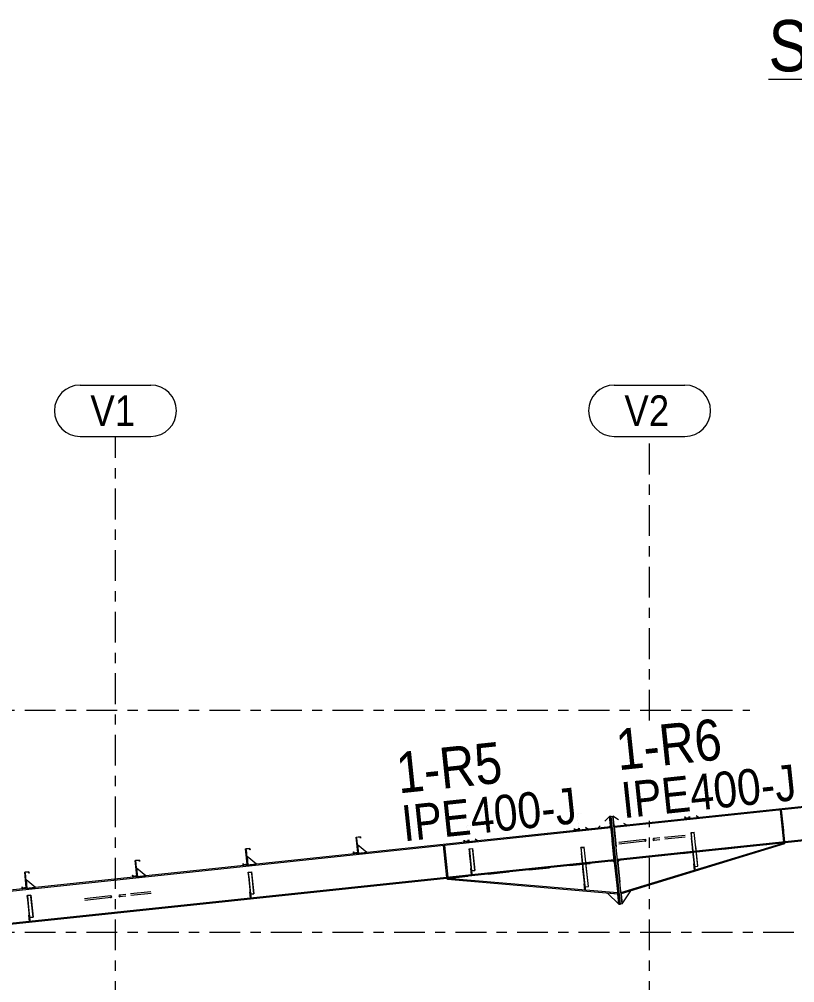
# Model space of a CAD drawing. Header units: millimetres. Extents: x -79 to 743, y -408 to 166.
# Drawn here: x 169.2 to 244.8, y -106.8 to -12.9 of the extents above; entities that cross this region are included whole.
import ezdxf

# ---------------------------------------------------------------- set-up
doc = ezdxf.new("R2010")
doc.units = ezdxf.units.MM
for name, pattern in [('XKITLINE00', [0]), ('XKITLINE02', [4, 2, -2]), ('XKITLINE03', [6, 3, -1, 1, -1])]:
    doc.linetypes.add(name, pattern=pattern)
for name, color, linetype, lineweight in [('OtherObjectType', 7, 'Continuous', 0), ('Part', 2, 'Continuous', 0), ('PartMark', 7, 'Continuous', 0), ('S-grid', 1, 'Continuous', 0)]:
    doc.layers.add(name, color=color, linetype=linetype, lineweight=lineweight)
doc.styles.add('ARIAL', font='ARIAL.TTF')

# ---------------------------------------------------------------- blocks, each defined once
blk = doc.blocks.new('*A353')
at = {"layer": 'Part'}
blk.add_hatch(color=3, dxfattribs=at).paths.add_polyline_path([(169.743, -96.05), (170.157, -96.007), (170.17, -96.131), (170.155, -96.133), (170.144, -96.023), (169.759, -96.064), (169.917, -97.557), (169.502, -97.601), (169.489, -97.477), (169.504, -97.475), (169.516, -97.584), (169.9, -97.544)], flags=17)
blk = doc.blocks.new('*A355')
at = {"layer": 'Part'}
blk.add_hatch(color=3, dxfattribs=at).paths.add_polyline_path([(180.516, -94.914), (180.931, -94.87), (180.944, -94.995), (180.929, -94.996), (180.917, -94.887), (180.533, -94.927), (180.69, -96.421), (180.276, -96.465), (180.263, -96.34), (180.278, -96.339), (180.289, -96.448), (180.674, -96.407)], flags=17)
blk = doc.blocks.new('*A356')
at = {"layer": 'Part'}
blk.add_hatch(color=3, dxfattribs=at).paths.add_polyline_path([(191.29, -93.778), (191.704, -93.734), (191.717, -93.858), (191.702, -93.86), (191.691, -93.751), (191.306, -93.791), (191.464, -95.284), (191.049, -95.328), (191.036, -95.204), (191.051, -95.202), (191.063, -95.312), (191.447, -95.271)], flags=17)
blk = doc.blocks.new('*A357')
at = {"layer": 'Part'}
blk.add_hatch(color=3, dxfattribs=at).paths.add_polyline_path([(202.063, -92.641), (202.478, -92.598), (202.491, -92.722), (202.476, -92.724), (202.464, -92.614), (202.08, -92.655), (202.237, -94.148), (201.823, -94.192), (201.81, -94.068), (201.825, -94.066), (201.836, -94.175), (202.221, -94.135)], flags=17)
blk = doc.blocks.new('*A358')
at = {"layer": 'Part'}
blk.add_hatch(color=3, dxfattribs=at).paths.add_polyline_path([(212.837, -91.505), (213.251, -91.461), (213.264, -91.586), (213.25, -91.587), (213.238, -91.478), (212.853, -91.518), (213.011, -93.012), (212.597, -93.055), (212.584, -92.931), (212.598, -92.93), (212.61, -93.039), (212.995, -92.998)], flags=17)
blk = doc.blocks.new('*A359')
at = {"layer": 'Part'}
blk.add_hatch(color=3, dxfattribs=at).paths.add_polyline_path([(223.611, -90.369), (224.025, -90.325), (224.038, -90.449), (224.023, -90.451), (224.012, -90.341), (223.627, -90.382), (223.785, -91.875), (223.37, -91.919), (223.357, -91.795), (223.372, -91.793), (223.384, -91.903), (223.768, -91.862)], flags=17)
blk = doc.blocks.new('*A360')
at = {"layer": 'Part'}
blk.add_hatch(color=3, dxfattribs=at).paths.add_polyline_path([(234.384, -89.232), (234.798, -89.189), (234.812, -89.313), (234.797, -89.314), (234.785, -89.205), (234.401, -89.246), (234.558, -90.739), (234.144, -90.783), (234.131, -90.658), (234.146, -90.657), (234.157, -90.766), (234.542, -90.726)], flags=17)
blk = doc.blocks.new('*A387')
at = {"layer": 'Part'}
blk.add_hatch(color=3, dxfattribs=at).paths.add_polyline_path([(223.972, -93.652), (224.303, -93.617), (224.306, -93.646), (223.992, -93.679), (224.049, -94.222), (224.032, -94.223)], flags=17)
blk = doc.blocks.new('*A388')
at = {"layer": 'Part'}
blk.add_hatch(color=3, dxfattribs=at).paths.add_polyline_path([(213.091, -93.774), (213.423, -93.739), (213.425, -93.76), (213.11, -93.793), (213.152, -94.192), (213.136, -94.194)], flags=17)
blk = doc.blocks.new('*A389')
at = {"layer": 'Part'}
blk.add_hatch(color=3, dxfattribs=at).paths.add_polyline_path([(234.712, -92.202), (235.044, -92.167), (235.047, -92.193), (234.732, -92.226), (234.784, -92.721), (234.767, -92.722)], flags=17)
blk = doc.blocks.new('*A401')
at = {"layer": 'Part'}
blk.add_hatch(color=3, dxfattribs=at).paths.add_polyline_path([(169.997, -98.319), (170.329, -98.284), (170.331, -98.305), (170.016, -98.338), (170.058, -98.737), (170.041, -98.739)], flags=17)
blk = doc.blocks.new('*A406')
at = {"layer": 'Part'}
blk.add_hatch(color=3, dxfattribs=at).paths.add_polyline_path([(169.743, -96.05), (170.157, -96.007), (170.17, -96.131), (170.155, -96.133), (170.144, -96.023), (169.759, -96.064), (169.917, -97.557), (169.502, -97.601), (169.489, -97.477), (169.504, -97.475), (169.516, -97.584), (169.9, -97.544)], flags=17)
blk = doc.blocks.new('*A407')
at = {"layer": 'Part'}
blk.add_hatch(color=3, dxfattribs=at).paths.add_polyline_path([(180.516, -94.914), (180.931, -94.87), (180.944, -94.995), (180.929, -94.996), (180.917, -94.887), (180.533, -94.927), (180.69, -96.421), (180.276, -96.465), (180.263, -96.34), (180.278, -96.339), (180.289, -96.448), (180.674, -96.407)], flags=17)
blk = doc.blocks.new('*A408')
at = {"layer": 'Part'}
blk.add_hatch(color=3, dxfattribs=at).paths.add_polyline_path([(191.29, -93.778), (191.704, -93.734), (191.717, -93.858), (191.702, -93.86), (191.691, -93.751), (191.306, -93.791), (191.464, -95.284), (191.049, -95.328), (191.036, -95.204), (191.051, -95.202), (191.063, -95.312), (191.447, -95.271)], flags=17)
blk = doc.blocks.new('*A409')
at = {"layer": 'Part'}
blk.add_hatch(color=3, dxfattribs=at).paths.add_polyline_path([(202.063, -92.641), (202.478, -92.598), (202.491, -92.722), (202.476, -92.724), (202.464, -92.614), (202.08, -92.655), (202.237, -94.148), (201.823, -94.192), (201.81, -94.068), (201.825, -94.066), (201.836, -94.175), (202.221, -94.135)], flags=17)
blk = doc.blocks.new('*A410')
at = {"layer": 'Part'}
blk.add_hatch(color=3, dxfattribs=at).paths.add_polyline_path([(212.837, -91.505), (213.251, -91.461), (213.264, -91.586), (213.25, -91.587), (213.238, -91.478), (212.853, -91.518), (213.011, -93.012), (212.597, -93.055), (212.584, -92.931), (212.598, -92.93), (212.61, -93.039), (212.995, -92.998)], flags=17)
blk = doc.blocks.new('*A411')
at = {"layer": 'Part'}
blk.add_hatch(color=3, dxfattribs=at).paths.add_polyline_path([(223.611, -90.369), (224.025, -90.325), (224.038, -90.449), (224.023, -90.451), (224.012, -90.341), (223.627, -90.382), (223.785, -91.875), (223.37, -91.919), (223.357, -91.795), (223.372, -91.793), (223.384, -91.903), (223.768, -91.862)], flags=17)
blk = doc.blocks.new('*A412')
at = {"layer": 'Part'}
blk.add_hatch(color=3, dxfattribs=at).paths.add_polyline_path([(234.384, -89.232), (234.798, -89.189), (234.812, -89.313), (234.797, -89.314), (234.785, -89.205), (234.401, -89.246), (234.558, -90.739), (234.144, -90.783), (234.131, -90.658), (234.146, -90.657), (234.157, -90.766), (234.542, -90.726)], flags=17)
blk = doc.blocks.new('*A414')
at = {"layer": 'Part'}
blk.add_hatch(color=3, dxfattribs=at).paths.add_polyline_path([(191.544, -96.047), (191.876, -96.012), (191.878, -96.033), (191.563, -96.066), (191.605, -96.465), (191.589, -96.466)], flags=17)
blk = doc.blocks.new('*A522')
at = {"layer": 'OtherObjectType', "color": 5, "linetype": 'XKITLINE00', "lineweight": 0}
blk.add_line((242.269, -18.75), (295.987, -18.75), dxfattribs=at)
at = {"layer": 'OtherObjectType', "color": 7, "style": 'ARIAL', "width": 0.85}
blk.add_text('SECTION GRID 5', height=5, dxfattribs=at).set_placement((242.269, -18))
blk = doc.blocks.new('*A1521')
at = {"layer": 'S-grid', "color": 1, "linetype": 'XKITLINE03', "lineweight": 0}
blk.add_line((-22.239, -80.245), (240.464, -80.245), dxfattribs=at)
blk = doc.blocks.new('*A1522')
at = {"layer": 'S-grid', "color": 1, "linetype": 'XKITLINE03', "lineweight": 0}
blk.add_line((-22.239, -101.912), (557.525, -101.912), dxfattribs=at)
blk = doc.blocks.new('*A1523')
at = {"layer": 'Part', "color": 2, "linetype": 'XKITLINE00', "lineweight": 0}
for p, q in [((299.844, -83.937), (227.211, -91.598)), ((299.856, -84.044), (227.222, -91.706)), ((299.853, -84.02), (299.856, -84.044)), ((300.183, -87.144), (235.237, -93.994)), ((300.194, -87.252), (235.248, -94.102)), ((300.183, -87.144), (300.194, -87.252)), ((234.905, -94.029), (227.549, -94.805)), ((234.917, -94.137), (227.56, -94.913))]:
    blk.add_line(p, q, dxfattribs=at)
at = {"layer": 'Part', "color": 7, "linetype": 'XKITLINE02', "lineweight": 0}
for p, q in [((299.844, -83.937), (299.853, -84.02)), ((299.856, -84.044), (300.183, -87.144)), ((227.211, -91.598), (227.56, -94.913)), ((235.237, -93.994), (234.905, -94.029)), ((235.248, -94.102), (234.917, -94.137))]:
    blk.add_line(p, q, dxfattribs=at)
blk = doc.blocks.new('*A1557')
at = {"layer": 'S-grid', "color": 1, "linetype": 'XKITLINE03', "lineweight": 0}
for p, q in [((230.677, -81.277), (230.677, -53.578)), ((230.677, -193.667), (230.677, -91.031))]:
    blk.add_line(p, q, dxfattribs=at)
at = {"layer": 'S-grid', "color": 3, "style": 'ARIAL', "width": 0.85}
blk.add_text('V2', height=3, dxfattribs=at).set_placement((228.23, -52.578))
blk = doc.blocks.new('*A1558')
at = {"layer": 'S-grid', "color": 1, "linetype": 'XKITLINE03', "lineweight": 0}
blk.add_line((178.594, -193.667), (178.594, -53.578), dxfattribs=at)
at = {"layer": 'S-grid', "color": 3, "style": 'ARIAL', "width": 0.85}
blk.add_text('V1', height=3, dxfattribs=at).set_placement((176.147, -52.578))
blk = doc.blocks.new('*A1576')
at = {"layer": 'Part', "color": 2, "linetype": 'XKITLINE00', "lineweight": 0}
for p, q in [((169.743, -96.05), (170.157, -96.007)), ((169.9, -97.544), (169.743, -96.05)), ((170.144, -96.023), (169.759, -96.064)), ((169.759, -96.064), (169.917, -97.557)), ((170.155, -96.133), (170.144, -96.023)), ((170.17, -96.131), (170.155, -96.133)), ((170.157, -96.007), (170.17, -96.131)), ((169.489, -97.477), (169.504, -97.475)), ((169.502, -97.601), (169.489, -97.477)), ((169.917, -97.557), (169.502, -97.601)), ((169.504, -97.475), (169.516, -97.584)), ((169.516, -97.584), (169.9, -97.544))]:
    blk.add_line(p, q, dxfattribs=at)
blk = doc.blocks.new('*A1581')
at = {"layer": 'Part', "color": 7, "linetype": 'XKITLINE02', "lineweight": 0}
for p, q in [((229.66, -92.932), (227.201, -93.191)), ((229.678, -93.097), (227.219, -93.357))]:
    blk.add_line(p, q, dxfattribs=at)
at = {"layer": 'Part', "color": 2, "linetype": 'XKITLINE00', "lineweight": 0}
for p, q in [((230.271, -92.867), (229.66, -92.932)), ((230.229, -92.896), (230.217, -92.957)), ((230.217, -92.957), (230.241, -93.013)), ((230.271, -92.867), (230.229, -92.896)), ((230.319, -92.887), (230.271, -92.867)), ((230.344, -92.943), (230.319, -92.887)), ((230.331, -93.004), (230.344, -92.943)), ((230.289, -93.033), (229.678, -93.097)), ((230.241, -93.013), (230.289, -93.033)), ((230.289, -93.033), (230.331, -93.004))]:
    blk.add_line(p, q, dxfattribs=at)
blk = doc.blocks.new('*A1582')
at = {"layer": 'Part', "color": 2, "linetype": 'XKITLINE00', "lineweight": 0}
for p, q in [((231.023, -92.812), (231.011, -92.873)), ((231.011, -92.873), (231.036, -92.93)), ((231.066, -92.783), (231.023, -92.812)), ((231.036, -92.93), (231.083, -92.949)), ((231.677, -92.719), (231.066, -92.783)), ((231.113, -92.803), (231.066, -92.783)), ((231.694, -92.885), (231.083, -92.949)), ((231.083, -92.949), (231.125, -92.92)), ((231.138, -92.859), (231.113, -92.803)), ((231.125, -92.92), (231.138, -92.859))]:
    blk.add_line(p, q, dxfattribs=at)
at = {"layer": 'Part', "color": 7, "linetype": 'XKITLINE02', "lineweight": 0}
for p, q in [((234.136, -92.46), (231.677, -92.719)), ((234.153, -92.625), (231.694, -92.885))]:
    blk.add_line(p, q, dxfattribs=at)
blk = doc.blocks.new('*A1583')
at = {"layer": 'Part', "color": 2, "linetype": 'XKITLINE00', "lineweight": 0}
for p, q in [((178.94, -98.306), (178.928, -98.366)), ((178.928, -98.366), (178.952, -98.423)), ((178.982, -98.277), (178.94, -98.306)), ((178.952, -98.423), (179, -98.443)), ((179.593, -98.212), (178.982, -98.277)), ((179.03, -98.296), (178.982, -98.277)), ((179.611, -98.378), (179, -98.443)), ((179, -98.443), (179.042, -98.414)), ((179.055, -98.353), (179.03, -98.296)), ((179.042, -98.414), (179.055, -98.353))]:
    blk.add_line(p, q, dxfattribs=at)
at = {"layer": 'Part', "color": 7, "linetype": 'XKITLINE02', "lineweight": 0}
for p, q in [((182.052, -97.953), (179.593, -98.212)), ((182.07, -98.119), (179.611, -98.378))]:
    blk.add_line(p, q, dxfattribs=at)
blk = doc.blocks.new('*A1584')
at = {"layer": 'Part', "color": 2, "linetype": 'XKITLINE00', "lineweight": 0}
for p, q in [((180.516, -94.914), (180.931, -94.87)), ((180.674, -96.407), (180.516, -94.914)), ((180.917, -94.887), (180.533, -94.927)), ((180.533, -94.927), (180.69, -96.421)), ((180.929, -94.996), (180.917, -94.887)), ((180.944, -94.995), (180.929, -94.996)), ((180.931, -94.87), (180.944, -94.995)), ((180.263, -96.34), (180.278, -96.339)), ((180.276, -96.465), (180.263, -96.34)), ((180.69, -96.421), (180.276, -96.465)), ((180.278, -96.339), (180.289, -96.448)), ((180.289, -96.448), (180.674, -96.407))]:
    blk.add_line(p, q, dxfattribs=at)
blk = doc.blocks.new('*A1585')
at = {"layer": 'Part', "color": 2, "linetype": 'XKITLINE00', "lineweight": 0}
for p, q in [((191.29, -93.778), (191.704, -93.734)), ((191.447, -95.271), (191.29, -93.778)), ((191.691, -93.751), (191.306, -93.791)), ((191.306, -93.791), (191.464, -95.284)), ((191.702, -93.86), (191.691, -93.751)), ((191.717, -93.858), (191.702, -93.86)), ((191.704, -93.734), (191.717, -93.858)), ((191.036, -95.204), (191.051, -95.202)), ((191.049, -95.328), (191.036, -95.204)), ((191.464, -95.284), (191.049, -95.328)), ((191.051, -95.202), (191.063, -95.312)), ((191.063, -95.312), (191.447, -95.271))]:
    blk.add_line(p, q, dxfattribs=at)
blk = doc.blocks.new('*A1586')
at = {"layer": 'Part', "color": 2, "linetype": 'XKITLINE00', "lineweight": 0}
for p, q in [((202.063, -92.641), (202.478, -92.598)), ((202.221, -94.135), (202.063, -92.641)), ((202.464, -92.614), (202.08, -92.655)), ((202.08, -92.655), (202.237, -94.148)), ((202.476, -92.724), (202.464, -92.614)), ((202.491, -92.722), (202.476, -92.724)), ((202.478, -92.598), (202.491, -92.722)), ((201.81, -94.068), (201.825, -94.066)), ((201.823, -94.192), (201.81, -94.068)), ((202.237, -94.148), (201.823, -94.192)), ((201.825, -94.066), (201.836, -94.175)), ((201.836, -94.175), (202.221, -94.135))]:
    blk.add_line(p, q, dxfattribs=at)
blk = doc.blocks.new('*A1587')
at = {"layer": 'Part', "color": 2, "linetype": 'XKITLINE00', "lineweight": 0}
for p, q in [((212.584, -92.931), (212.598, -92.93)), ((212.584, -92.939), (212.584, -92.931)), ((212.597, -93.055), (212.584, -92.939)), ((212.598, -92.93), (212.599, -92.938)), ((212.599, -92.938), (212.61, -93.039)), ((212.995, -92.998), (212.984, -92.897)), ((212.999, -92.896), (213.011, -93.012)), ((213.011, -93.012), (212.597, -93.055)), ((212.61, -93.039), (212.995, -92.998))]:
    blk.add_line(p, q, dxfattribs=at)
blk = doc.blocks.new('*A1588')
at = {"layer": 'Part', "color": 2, "linetype": 'XKITLINE00', "lineweight": 0}
for p, q in [((223.357, -91.795), (223.372, -91.793)), ((223.358, -91.803), (223.357, -91.795)), ((223.37, -91.919), (223.358, -91.803)), ((223.785, -91.875), (223.37, -91.919)), ((223.372, -91.793), (223.373, -91.801)), ((223.373, -91.801), (223.384, -91.903)), ((223.384, -91.903), (223.768, -91.862)), ((223.768, -91.862), (223.757, -91.761)), ((223.772, -91.759), (223.785, -91.875))]:
    blk.add_line(p, q, dxfattribs=at)
blk = doc.blocks.new('*A1589')
at = {"layer": 'Part', "color": 2, "linetype": 'XKITLINE00', "lineweight": 0}
for p, q in [((234.131, -90.658), (234.146, -90.657)), ((234.132, -90.667), (234.131, -90.658)), ((234.144, -90.783), (234.132, -90.667)), ((234.558, -90.739), (234.144, -90.783)), ((234.146, -90.657), (234.146, -90.665)), ((234.146, -90.665), (234.157, -90.766)), ((234.157, -90.766), (234.542, -90.726)), ((234.542, -90.726), (234.531, -90.625)), ((234.546, -90.623), (234.558, -90.739))]:
    blk.add_line(p, q, dxfattribs=at)
blk = doc.blocks.new('*A1672')
at = {"layer": 'Part', "color": 2, "linetype": 'XKITLINE00', "lineweight": 0}
for p, q in [((226.879, -91.633), (127.597, -102.105)), ((226.891, -91.74), (127.732, -102.199)), ((224.132, -95.165), (138.275, -104.221)), ((224.143, -95.273), (138.286, -104.329)), ((227.218, -94.84), (224.463, -95.131)), ((227.229, -94.948), (224.474, -95.238)), ((137.943, -104.256), (131.628, -104.922)), ((137.954, -104.364), (131.763, -105.017))]:
    blk.add_line(p, q, dxfattribs=at)
at = {"layer": 'Part', "color": 7, "linetype": 'XKITLINE02', "lineweight": 0}
for p, q in [((227.229, -94.948), (226.879, -91.633)), ((224.463, -95.131), (224.132, -95.165)), ((224.474, -95.238), (224.143, -95.273)), ((131.763, -105.017), (127.597, -102.105)), ((138.275, -104.221), (137.943, -104.256)), ((138.286, -104.329), (137.954, -104.364))]:
    blk.add_line(p, q, dxfattribs=at)
blk = doc.blocks.new('*A1673')
at = {"layer": 'Part', "color": 7, "linetype": 'XKITLINE02', "lineweight": 0}
for p, q in [((191.796, -98.435), (191.544, -96.047)), ((191.813, -98.433), (191.563, -96.066)), ((192.101, -98.151), (191.876, -96.012)), ((191.769, -98.173), (192.1, -98.138)), ((191.786, -98.184), (192.101, -98.151)), ((191.796, -98.435), (191.813, -98.433))]:
    blk.add_line(p, q, dxfattribs=at)
blk = doc.blocks.new('*A1674')
at = {"layer": 'Part', "color": 2, "linetype": 'XKITLINE00', "lineweight": 0}
for p, q in [((191.704, -97.957), (191.745, -97.953)), ((191.769, -98.579), (191.704, -97.957)), ((191.773, -98.213), (191.811, -98.575))]:
    blk.add_line(p, q, dxfattribs=at)
at = {"layer": 'Part', "color": 7, "linetype": 'XKITLINE02', "lineweight": 0}
for p, q in [((191.745, -97.953), (191.773, -98.213)), ((191.756, -98.455), (191.798, -98.45)), ((191.811, -98.575), (191.769, -98.579))]:
    blk.add_line(p, q, dxfattribs=at)
blk = doc.blocks.new('*A1675')
at = {"layer": 'Part', "color": 7, "linetype": 'XKITLINE02', "lineweight": 0}
for p, q in [((191.745, -97.953), (191.704, -97.957)), ((191.704, -97.957), (191.769, -98.579)), ((191.811, -98.575), (191.745, -97.953)), ((191.756, -98.455), (191.798, -98.45)), ((191.769, -98.579), (191.811, -98.575))]:
    blk.add_line(p, q, dxfattribs=at)
blk = doc.blocks.new('*A1676')
at = {"layer": 'Part', "color": 2, "linetype": 'XKITLINE00', "lineweight": 0}
for p, q in [((191.357, -93.871), (191.315, -93.876)), ((191.514, -95.363), (191.357, -93.871)), ((191.464, -95.284), (191.473, -95.367))]:
    blk.add_line(p, q, dxfattribs=at)
at = {"layer": 'Part', "color": 7, "linetype": 'XKITLINE02', "lineweight": 0}
for p, q in [((191.315, -93.876), (191.464, -95.284)), ((191.473, -95.367), (191.514, -95.363))]:
    blk.add_line(p, q, dxfattribs=at)
blk = doc.blocks.new('*A1677')
at = {"layer": 'Part', "color": 2, "linetype": 'XKITLINE00', "lineweight": 0}
blk.add_line((192.343, -95.276), (191.427, -94.534), dxfattribs=at)
at = {"layer": 'Part', "color": 7, "linetype": 'XKITLINE02', "lineweight": 0}
for p, q in [((191.427, -94.534), (191.514, -95.363)), ((191.514, -95.363), (192.343, -95.276))]:
    blk.add_line(p, q, dxfattribs=at)
blk = doc.blocks.new('*A1678')
at = {"layer": 'Part', "color": 2, "linetype": 'XKITLINE00', "lineweight": 0}
for p, q in [((180.583, -95.008), (180.542, -95.012)), ((180.74, -96.499), (180.583, -95.008)), ((180.69, -96.421), (180.699, -96.504))]:
    blk.add_line(p, q, dxfattribs=at)
at = {"layer": 'Part', "color": 7, "linetype": 'XKITLINE02', "lineweight": 0}
for p, q in [((180.542, -95.012), (180.69, -96.421)), ((180.699, -96.504), (180.74, -96.499))]:
    blk.add_line(p, q, dxfattribs=at)
blk = doc.blocks.new('*A1679')
at = {"layer": 'Part', "color": 2, "linetype": 'XKITLINE00', "lineweight": 0}
blk.add_line((181.569, -96.412), (180.653, -95.671), dxfattribs=at)
at = {"layer": 'Part', "color": 7, "linetype": 'XKITLINE02', "lineweight": 0}
for p, q in [((180.653, -95.671), (180.74, -96.499)), ((180.74, -96.499), (181.569, -96.412))]:
    blk.add_line(p, q, dxfattribs=at)
blk = doc.blocks.new('*A1680')
at = {"layer": 'Part', "color": 2, "linetype": 'XKITLINE00', "lineweight": 0}
for p, q in [((202.13, -92.735), (202.089, -92.739)), ((202.288, -94.227), (202.13, -92.735)), ((202.237, -94.148), (202.246, -94.231))]:
    blk.add_line(p, q, dxfattribs=at)
at = {"layer": 'Part', "color": 7, "linetype": 'XKITLINE02', "lineweight": 0}
for p, q in [((202.089, -92.739), (202.237, -94.148)), ((202.246, -94.231), (202.288, -94.227))]:
    blk.add_line(p, q, dxfattribs=at)
blk = doc.blocks.new('*A1681')
at = {"layer": 'Part', "color": 7, "linetype": 'XKITLINE02', "lineweight": 0}
for p, q in [((210.972, -96.662), (227.108, -94.96)), ((227.242, -95.069), (227.57, -98.18))]:
    blk.add_line(p, q, dxfattribs=at)
at = {"layer": 'Part', "color": 2, "linetype": 'XKITLINE00', "lineweight": 0}
for p, q in [((227.108, -94.96), (227.242, -95.069)), ((210.963, -96.77), (210.972, -96.662)), ((227.558, -98.07), (210.972, -96.662)), ((227.57, -98.18), (210.963, -96.77))]:
    blk.add_line(p, q, dxfattribs=at)
blk = doc.blocks.new('*A1682')
at = {"layer": 'Part', "color": 7, "linetype": 'XKITLINE02', "lineweight": 0}
for p, q in [((243.818, -93.198), (227.681, -94.9)), ((227.573, -95.034), (227.901, -98.145))]:
    blk.add_line(p, q, dxfattribs=at)
at = {"layer": 'Part', "color": 2, "linetype": 'XKITLINE00', "lineweight": 0}
for p, q in [((227.89, -98.035), (243.818, -93.198)), ((243.849, -93.302), (227.901, -98.145)), ((243.818, -93.198), (243.849, -93.302)), ((227.681, -94.9), (227.573, -95.034))]:
    blk.add_line(p, q, dxfattribs=at)
blk = doc.blocks.new('*A1683')
at = {"layer": 'Part', "color": 2, "linetype": 'XKITLINE00', "lineweight": 0}
for p, q in [((224.303, -97.186), (224.344, -97.181)), ((224.367, -97.799), (224.303, -97.186)), ((224.365, -97.377), (224.41, -97.803))]:
    blk.add_line(p, q, dxfattribs=at)
at = {"layer": 'Part', "color": 7, "linetype": 'XKITLINE02', "lineweight": 0}
for p, q in [((224.344, -97.181), (224.365, -97.377)), ((224.355, -97.683), (224.397, -97.679)), ((224.367, -97.799), (224.368, -97.807)), ((224.41, -97.803), (224.368, -97.807))]:
    blk.add_line(p, q, dxfattribs=at)
blk = doc.blocks.new('*A1684')
at = {"layer": 'Part', "color": 7, "linetype": 'XKITLINE02', "lineweight": 0}
for p, q in [((224.344, -97.181), (224.303, -97.186)), ((224.303, -97.186), (224.368, -97.807)), ((224.41, -97.803), (224.344, -97.181)), ((224.355, -97.683), (224.397, -97.679)), ((224.368, -97.807), (224.41, -97.803))]:
    blk.add_line(p, q, dxfattribs=at)
blk = doc.blocks.new('*A1685')
at = {"layer": 'Part', "color": 2, "linetype": 'XKITLINE00', "lineweight": 0}
for p, q in [((213.251, -95.685), (213.292, -95.68)), ((213.317, -96.306), (213.251, -95.685)), ((213.32, -95.94), (213.358, -96.302))]:
    blk.add_line(p, q, dxfattribs=at)
at = {"layer": 'Part', "color": 7, "linetype": 'XKITLINE02', "lineweight": 0}
for p, q in [((213.292, -95.68), (213.32, -95.94)), ((213.303, -96.182), (213.345, -96.178)), ((213.358, -96.302), (213.317, -96.306))]:
    blk.add_line(p, q, dxfattribs=at)
blk = doc.blocks.new('*A1686')
at = {"layer": 'Part', "color": 7, "linetype": 'XKITLINE02', "lineweight": 0}
for p, q in [((213.292, -95.68), (213.251, -95.685)), ((213.251, -95.685), (213.317, -96.306)), ((213.358, -96.302), (213.292, -95.68)), ((213.303, -96.182), (213.345, -96.178)), ((213.317, -96.306), (213.358, -96.302))]:
    blk.add_line(p, q, dxfattribs=at)
blk = doc.blocks.new('*A1687')
at = {"layer": 'Part', "color": 2, "linetype": 'XKITLINE00', "lineweight": 0}
blk.add_line((226.573, -98.095), (227.675, -99.174), dxfattribs=at)
at = {"layer": 'Part', "color": 7, "linetype": 'XKITLINE02', "lineweight": 0}
for p, q in [((227.57, -98.18), (226.573, -98.095)), ((227.675, -99.174), (227.57, -98.18))]:
    blk.add_line(p, q, dxfattribs=at)
blk = doc.blocks.new('*A1688')
at = {"layer": 'Part', "color": 7, "linetype": 'XKITLINE02', "lineweight": 0}
for p, q in [((228.858, -97.854), (227.901, -98.145)), ((227.901, -98.145), (228.006, -99.139))]:
    blk.add_line(p, q, dxfattribs=at)
at = {"layer": 'Part', "color": 2, "linetype": 'XKITLINE00', "lineweight": 0}
blk.add_line((228.006, -99.139), (228.858, -97.854), dxfattribs=at)
blk = doc.blocks.new('*A1689')
at = {"layer": 'Part', "color": 2, "linetype": 'XKITLINE00', "lineweight": 0}
for p, q in [((224.303, -93.617), (223.972, -93.652)), ((223.972, -93.652), (224.365, -97.377)), ((223.992, -93.679), (224.306, -93.646)), ((223.992, -93.679), (224.049, -94.222)), ((224.708, -97.452), (224.303, -93.617)), ((224.049, -94.222), (224.032, -94.223)), ((224.412, -97.668), (224.049, -94.222)), ((224.393, -97.486), (224.708, -97.452)), ((224.396, -97.67), (224.412, -97.668))]:
    blk.add_line(p, q, dxfattribs=at)
at = {"layer": 'Part', "color": 7, "linetype": 'XKITLINE02', "lineweight": 0}
for p, q in [((224.365, -97.377), (224.396, -97.67)), ((224.375, -97.478), (224.707, -97.443))]:
    blk.add_line(p, q, dxfattribs=at)
blk = doc.blocks.new('*A1690')
at = {"layer": 'Part', "color": 7, "linetype": 'XKITLINE02', "lineweight": 0}
for p, q in [((224.396, -97.67), (223.972, -93.652)), ((224.412, -97.668), (223.992, -93.679)), ((224.708, -97.452), (224.303, -93.617)), ((224.375, -97.478), (224.707, -97.443)), ((224.393, -97.486), (224.708, -97.452)), ((224.396, -97.67), (224.412, -97.668))]:
    blk.add_line(p, q, dxfattribs=at)
blk = doc.blocks.new('*A1691')
at = {"layer": 'Part', "color": 7, "linetype": 'XKITLINE02', "lineweight": 0}
for p, q in [((223.772, -91.759), (223.785, -91.875)), ((223.793, -91.958), (223.835, -91.954))]:
    blk.add_line(p, q, dxfattribs=at)
at = {"layer": 'Part', "color": 2, "linetype": 'XKITLINE00', "lineweight": 0}
for p, q in [((223.785, -91.875), (223.793, -91.958)), ((223.835, -91.954), (223.814, -91.755))]:
    blk.add_line(p, q, dxfattribs=at)
blk = doc.blocks.new('*A1692')
at = {"layer": 'Part', "color": 7, "linetype": 'XKITLINE02', "lineweight": 0}
for p, q in [((223.814, -91.755), (223.835, -91.954)), ((223.835, -91.954), (224.663, -91.866))]:
    blk.add_line(p, q, dxfattribs=at)
at = {"layer": 'Part', "color": 2, "linetype": 'XKITLINE00', "lineweight": 0}
blk.add_line((224.663, -91.866), (224.444, -91.689), dxfattribs=at)
blk = doc.blocks.new('*A1693')
at = {"layer": 'Part', "color": 2, "linetype": 'XKITLINE00', "lineweight": 0}
for p, q in [((213.091, -93.774), (213.423, -93.739)), ((213.136, -94.194), (213.091, -93.774)), ((213.425, -93.76), (213.11, -93.793)), ((213.11, -93.793), (213.152, -94.192)), ((213.423, -93.739), (213.649, -95.878)), ((213.152, -94.192), (213.136, -94.194)), ((213.136, -94.194), (213.32, -95.94)), ((213.36, -96.16), (213.152, -94.192)), ((213.334, -95.912), (213.649, -95.878)), ((213.343, -96.162), (213.36, -96.16))]:
    blk.add_line(p, q, dxfattribs=at)
at = {"layer": 'Part', "color": 7, "linetype": 'XKITLINE02', "lineweight": 0}
for p, q in [((213.316, -95.9), (213.647, -95.865)), ((213.32, -95.94), (213.343, -96.162))]:
    blk.add_line(p, q, dxfattribs=at)
blk = doc.blocks.new('*A1694')
at = {"layer": 'Part', "color": 7, "linetype": 'XKITLINE02', "lineweight": 0}
for p, q in [((213.343, -96.162), (213.091, -93.774)), ((213.36, -96.16), (213.11, -93.793)), ((213.649, -95.878), (213.423, -93.739)), ((213.316, -95.9), (213.647, -95.865)), ((213.334, -95.912), (213.649, -95.878)), ((213.343, -96.162), (213.36, -96.16))]:
    blk.add_line(p, q, dxfattribs=at)
blk = doc.blocks.new('*A1695')
at = {"layer": 'Part', "color": 7, "linetype": 'XKITLINE02', "lineweight": 0}
for p, q in [((212.999, -92.896), (213.011, -93.012)), ((213.02, -93.095), (213.061, -93.09))]:
    blk.add_line(p, q, dxfattribs=at)
at = {"layer": 'Part', "color": 2, "linetype": 'XKITLINE00', "lineweight": 0}
for p, q in [((213.061, -93.09), (213.04, -92.891)), ((213.011, -93.012), (213.02, -93.095))]:
    blk.add_line(p, q, dxfattribs=at)
blk = doc.blocks.new('*A1696')
at = {"layer": 'Part', "color": 7, "linetype": 'XKITLINE02', "lineweight": 0}
for p, q in [((213.04, -92.891), (213.061, -93.09)), ((213.061, -93.09), (213.89, -93.003))]:
    blk.add_line(p, q, dxfattribs=at)
at = {"layer": 'Part', "color": 2, "linetype": 'XKITLINE00', "lineweight": 0}
blk.add_line((213.89, -93.003), (213.67, -92.825), dxfattribs=at)
blk = doc.blocks.new('*A1697')
at = {"layer": 'Part', "color": 7, "linetype": 'XKITLINE02', "lineweight": 0}
for p, q in [((210.592, -93.46), (210.675, -93.451)), ((210.605, -93.584), (210.688, -93.575)), ((210.906, -96.435), (210.989, -96.426)), ((210.919, -96.559), (211.002, -96.55))]:
    blk.add_line(p, q, dxfattribs=at)
at = {"layer": 'Part', "color": 2, "linetype": 'XKITLINE00', "lineweight": 0}
for p, q in [((210.919, -96.559), (210.592, -93.46)), ((210.675, -93.451), (211.002, -96.55))]:
    blk.add_line(p, q, dxfattribs=at)
blk = doc.blocks.new('*A1698')
at = {"layer": 'Part', "color": 7, "linetype": 'XKITLINE02', "lineweight": 0}
for p, q in [((210.592, -93.46), (210.675, -93.451)), ((210.592, -93.46), (210.919, -96.559)), ((210.605, -93.584), (210.688, -93.575)), ((210.675, -93.451), (211.002, -96.55)), ((210.989, -96.426), (210.906, -96.435)), ((211.002, -96.55), (210.919, -96.559))]:
    blk.add_line(p, q, dxfattribs=at)
blk = doc.blocks.new('*A1699')
at = {"layer": 'Part', "color": 2, "linetype": 'XKITLINE00', "lineweight": 0}
for p, q in [((226.94, -90.621), (226.774, -90.638)), ((226.774, -90.638), (227.675, -99.174)), ((227.841, -99.157), (226.94, -90.621)), ((227.675, -99.174), (227.841, -99.157))]:
    blk.add_line(p, q, dxfattribs=at)
blk = doc.blocks.new('*A1700')
at = {"layer": 'Part', "color": 2, "linetype": 'XKITLINE00', "lineweight": 0}
for p, q in [((226.94, -90.621), (227.106, -90.603)), ((227.841, -99.157), (226.94, -90.621)), ((228.006, -99.139), (227.106, -90.603)), ((228.006, -99.139), (227.841, -99.157))]:
    blk.add_line(p, q, dxfattribs=at)
blk = doc.blocks.new('*A1701')
at = {"layer": 'Part', "color": 7, "linetype": 'XKITLINE02', "lineweight": 0}
for p, q in [((234.587, -90.619), (234.608, -90.818)), ((234.608, -90.818), (235.437, -90.73))]:
    blk.add_line(p, q, dxfattribs=at)
at = {"layer": 'Part', "color": 2, "linetype": 'XKITLINE00', "lineweight": 0}
blk.add_line((235.437, -90.73), (235.217, -90.552), dxfattribs=at)
blk = doc.blocks.new('*A1702')
at = {"layer": 'Part', "color": 7, "linetype": 'XKITLINE02', "lineweight": 0}
for p, q in [((234.546, -90.623), (234.558, -90.739)), ((234.567, -90.822), (234.608, -90.818))]:
    blk.add_line(p, q, dxfattribs=at)
at = {"layer": 'Part', "color": 2, "linetype": 'XKITLINE00', "lineweight": 0}
for p, q in [((234.558, -90.739), (234.567, -90.822)), ((234.608, -90.818), (234.587, -90.619))]:
    blk.add_line(p, q, dxfattribs=at)
blk = doc.blocks.new('*A1703')
at = {"layer": 'Part', "color": 7, "linetype": 'XKITLINE02', "lineweight": 0}
for p, q in [((235.031, -95.225), (234.99, -95.229)), ((234.99, -95.229), (235.055, -95.851)), ((235.097, -95.846), (235.031, -95.225)), ((235.042, -95.726), (235.084, -95.722)), ((235.055, -95.851), (235.097, -95.846))]:
    blk.add_line(p, q, dxfattribs=at)
blk = doc.blocks.new('*A1704')
at = {"layer": 'Part', "color": 2, "linetype": 'XKITLINE00', "lineweight": 0}
for p, q in [((234.99, -95.229), (235.031, -95.225)), ((235.055, -95.851), (234.99, -95.229)), ((235.054, -95.438), (235.097, -95.846)), ((235.097, -95.846), (235.055, -95.851))]:
    blk.add_line(p, q, dxfattribs=at)
at = {"layer": 'Part', "color": 7, "linetype": 'XKITLINE02', "lineweight": 0}
for p, q in [((235.031, -95.225), (235.054, -95.438)), ((235.042, -95.726), (235.084, -95.722))]:
    blk.add_line(p, q, dxfattribs=at)
blk = doc.blocks.new('*A1705')
at = {"layer": 'Part', "color": 7, "linetype": 'XKITLINE02', "lineweight": 0}
for p, q in [((235.083, -95.714), (234.712, -92.202)), ((235.099, -95.712), (234.732, -92.226)), ((235.393, -95.478), (235.044, -92.167)), ((235.061, -95.503), (235.392, -95.468)), ((235.078, -95.511), (235.393, -95.478)), ((235.083, -95.714), (235.099, -95.712))]:
    blk.add_line(p, q, dxfattribs=at)
blk = doc.blocks.new('*A1706')
at = {"layer": 'Part', "color": 2, "linetype": 'XKITLINE00', "lineweight": 0}
for p, q in [((235.044, -92.167), (234.712, -92.202)), ((234.712, -92.202), (235.054, -95.438)), ((234.732, -92.226), (235.047, -92.193)), ((234.732, -92.226), (234.784, -92.721)), ((234.784, -92.721), (234.767, -92.722)), ((235.099, -95.712), (234.784, -92.721)), ((235.393, -95.478), (235.044, -92.167)), ((235.078, -95.511), (235.393, -95.478)), ((235.083, -95.714), (235.099, -95.712))]:
    blk.add_line(p, q, dxfattribs=at)
at = {"layer": 'Part', "color": 7, "linetype": 'XKITLINE02', "lineweight": 0}
for p, q in [((235.054, -95.438), (235.083, -95.714)), ((235.061, -95.503), (235.392, -95.468))]:
    blk.add_line(p, q, dxfattribs=at)
blk = doc.blocks.new('*A1707')
at = {"layer": 'Part', "color": 2, "linetype": 'XKITLINE00', "lineweight": 0}
for p, q in [((226.774, -90.638), (226.319, -91.089)), ((225.864, -91.539), (225.636, -91.764)), ((226.755, -91.646), (226.866, -91.508))]:
    blk.add_line(p, q, dxfattribs=at)
at = {"layer": 'Part', "color": 7, "linetype": 'XKITLINE02', "lineweight": 0}
for p, q in [((226.866, -91.508), (226.774, -90.638)), ((225.636, -91.764), (226.755, -91.646))]:
    blk.add_line(p, q, dxfattribs=at)
blk = doc.blocks.new('*A1708')
at = {"layer": 'Part', "color": 2, "linetype": 'XKITLINE00', "lineweight": 0}
for p, q in [((227.645, -90.949), (227.106, -90.603)), ((227.198, -91.473), (227.335, -91.585)), ((228.454, -91.467), (228.184, -91.294))]:
    blk.add_line(p, q, dxfattribs=at)
at = {"layer": 'Part', "color": 7, "linetype": 'XKITLINE02', "lineweight": 0}
for p, q in [((227.106, -90.603), (227.198, -91.473)), ((227.335, -91.585), (228.454, -91.467))]:
    blk.add_line(p, q, dxfattribs=at)
blk = doc.blocks.new('*A1709')
at = {"layer": 'Part', "color": 7, "linetype": 'XKITLINE02', "lineweight": 0}
for p, q in [((243.438, -89.995), (243.521, -89.986)), ((243.438, -89.995), (243.765, -93.095)), ((243.451, -90.119), (243.534, -90.111)), ((243.521, -89.986), (243.848, -93.086)), ((243.835, -92.962), (243.752, -92.97)), ((243.848, -93.086), (243.765, -93.095))]:
    blk.add_line(p, q, dxfattribs=at)
blk = doc.blocks.new('*A1710')
at = {"layer": 'Part', "color": 7, "linetype": 'XKITLINE02', "lineweight": 0}
for p, q in [((243.438, -89.995), (243.521, -89.986)), ((243.451, -90.119), (243.534, -90.111)), ((243.752, -92.97), (243.835, -92.962)), ((243.765, -93.095), (243.848, -93.086))]:
    blk.add_line(p, q, dxfattribs=at)
at = {"layer": 'Part', "color": 2, "linetype": 'XKITLINE00', "lineweight": 0}
for p, q in [((243.765, -93.095), (243.438, -89.995)), ((243.521, -89.986), (243.848, -93.086))]:
    blk.add_line(p, q, dxfattribs=at)
blk = doc.blocks.new('*A1717')
at = {"layer": 'Part', "color": 7, "linetype": 'XKITLINE02', "lineweight": 0}
for p, q in [((177.574, -98.425), (175.351, -98.66)), ((177.592, -98.591), (175.368, -98.826))]:
    blk.add_line(p, q, dxfattribs=at)
at = {"layer": 'Part', "color": 2, "linetype": 'XKITLINE00', "lineweight": 0}
for p, q in [((178.15, -98.365), (177.574, -98.425)), ((178.168, -98.53), (177.592, -98.591)), ((178.106, -98.394), (178.093, -98.455)), ((178.093, -98.455), (178.118, -98.511)), ((178.15, -98.365), (178.106, -98.394)), ((178.118, -98.511), (178.168, -98.53)), ((178.199, -98.384), (178.15, -98.365)), ((178.168, -98.53), (178.212, -98.501)), ((178.225, -98.441), (178.199, -98.384)), ((178.212, -98.501), (178.225, -98.441))]:
    blk.add_line(p, q, dxfattribs=at)
blk = doc.blocks.new('*A1785')
at = {"layer": 'Part', "color": 2, "linetype": 'XKITLINE00', "lineweight": 0}
for p, q in [((169.997, -98.319), (170.329, -98.284)), ((170.041, -98.739), (169.997, -98.319)), ((170.331, -98.305), (170.016, -98.338)), ((170.016, -98.338), (170.058, -98.737)), ((170.329, -98.284), (170.554, -100.424)), ((170.058, -98.737), (170.041, -98.739)), ((170.041, -98.739), (170.226, -100.485)), ((170.266, -100.706), (170.058, -98.737)), ((170.239, -100.457), (170.554, -100.424)), ((170.249, -100.708), (170.266, -100.706))]:
    blk.add_line(p, q, dxfattribs=at)
at = {"layer": 'Part', "color": 7, "linetype": 'XKITLINE02', "lineweight": 0}
for p, q in [((170.221, -100.446), (170.553, -100.411)), ((170.226, -100.485), (170.249, -100.708))]:
    blk.add_line(p, q, dxfattribs=at)
blk = doc.blocks.new('*A1786')
at = {"layer": 'Part', "color": 7, "linetype": 'XKITLINE02', "lineweight": 0}
for p, q in [((170.249, -100.708), (169.997, -98.319)), ((170.266, -100.706), (170.016, -98.338)), ((170.554, -100.424), (170.329, -98.284)), ((170.221, -100.446), (170.553, -100.411)), ((170.239, -100.457), (170.554, -100.424)), ((170.249, -100.708), (170.266, -100.706))]:
    blk.add_line(p, q, dxfattribs=at)
blk = doc.blocks.new('*A1787')
at = {"layer": 'Part', "color": 2, "linetype": 'XKITLINE00', "lineweight": 0}
for p, q in [((170.157, -100.23), (170.198, -100.226)), ((170.222, -100.852), (170.157, -100.23)), ((170.226, -100.485), (170.264, -100.847))]:
    blk.add_line(p, q, dxfattribs=at)
at = {"layer": 'Part', "color": 7, "linetype": 'XKITLINE02', "lineweight": 0}
for p, q in [((170.198, -100.226), (170.226, -100.485)), ((170.209, -100.727), (170.251, -100.723)), ((170.264, -100.847), (170.222, -100.852))]:
    blk.add_line(p, q, dxfattribs=at)
blk = doc.blocks.new('*A1788')
at = {"layer": 'Part', "color": 7, "linetype": 'XKITLINE02', "lineweight": 0}
for p, q in [((170.198, -100.226), (170.157, -100.23)), ((170.157, -100.23), (170.222, -100.852)), ((170.264, -100.847), (170.198, -100.226)), ((170.209, -100.727), (170.251, -100.723)), ((170.222, -100.852), (170.264, -100.847))]:
    blk.add_line(p, q, dxfattribs=at)
blk = doc.blocks.new('*A1789')
at = {"layer": 'Part', "color": 2, "linetype": 'XKITLINE00', "lineweight": 0}
for p, q in [((169.81, -96.144), (169.768, -96.148)), ((169.967, -97.636), (169.81, -96.144)), ((169.917, -97.557), (169.925, -97.64))]:
    blk.add_line(p, q, dxfattribs=at)
at = {"layer": 'Part', "color": 7, "linetype": 'XKITLINE02', "lineweight": 0}
for p, q in [((169.768, -96.148), (169.917, -97.557)), ((169.925, -97.64), (169.967, -97.636))]:
    blk.add_line(p, q, dxfattribs=at)
blk = doc.blocks.new('*A1790')
at = {"layer": 'Part', "color": 2, "linetype": 'XKITLINE00', "lineweight": 0}
blk.add_line((170.796, -97.548), (169.879, -96.807), dxfattribs=at)
at = {"layer": 'Part', "color": 7, "linetype": 'XKITLINE02', "lineweight": 0}
for p, q in [((169.879, -96.807), (169.967, -97.636)), ((169.967, -97.636), (170.796, -97.548))]:
    blk.add_line(p, q, dxfattribs=at)
blk = doc.blocks.new('*A1795')
at = {"layer": 'Part', "color": 2, "linetype": 'XKITLINE00', "lineweight": 0}
for p, q in [((169.743, -96.05), (170.157, -96.007)), ((169.9, -97.544), (169.743, -96.05)), ((170.144, -96.023), (169.759, -96.064)), ((169.759, -96.064), (169.917, -97.557)), ((170.155, -96.133), (170.144, -96.023)), ((170.17, -96.131), (170.155, -96.133)), ((170.157, -96.007), (170.17, -96.131)), ((169.489, -97.477), (169.504, -97.475)), ((169.502, -97.601), (169.489, -97.477)), ((169.917, -97.557), (169.502, -97.601)), ((169.504, -97.475), (169.516, -97.584)), ((169.516, -97.584), (169.9, -97.544))]:
    blk.add_line(p, q, dxfattribs=at)
blk = doc.blocks.new('*A1796')
at = {"layer": 'Part', "color": 2, "linetype": 'XKITLINE00', "lineweight": 0}
for p, q in [((180.516, -94.914), (180.931, -94.87)), ((180.674, -96.407), (180.516, -94.914)), ((180.917, -94.887), (180.533, -94.927)), ((180.533, -94.927), (180.69, -96.421)), ((180.929, -94.996), (180.917, -94.887)), ((180.944, -94.995), (180.929, -94.996)), ((180.931, -94.87), (180.944, -94.995)), ((180.263, -96.34), (180.278, -96.339)), ((180.276, -96.465), (180.263, -96.34)), ((180.69, -96.421), (180.276, -96.465)), ((180.278, -96.339), (180.289, -96.448)), ((180.289, -96.448), (180.674, -96.407))]:
    blk.add_line(p, q, dxfattribs=at)
blk = doc.blocks.new('*A1797')
at = {"layer": 'Part', "color": 2, "linetype": 'XKITLINE00', "lineweight": 0}
for p, q in [((191.29, -93.778), (191.704, -93.734)), ((191.447, -95.271), (191.29, -93.778)), ((191.691, -93.751), (191.306, -93.791)), ((191.306, -93.791), (191.464, -95.284)), ((191.702, -93.86), (191.691, -93.751)), ((191.717, -93.858), (191.702, -93.86)), ((191.704, -93.734), (191.717, -93.858)), ((191.036, -95.204), (191.051, -95.202)), ((191.049, -95.328), (191.036, -95.204)), ((191.464, -95.284), (191.049, -95.328)), ((191.051, -95.202), (191.063, -95.312)), ((191.063, -95.312), (191.447, -95.271))]:
    blk.add_line(p, q, dxfattribs=at)
blk = doc.blocks.new('*A1798')
at = {"layer": 'Part', "color": 2, "linetype": 'XKITLINE00', "lineweight": 0}
for p, q in [((202.063, -92.641), (202.478, -92.598)), ((202.221, -94.135), (202.063, -92.641)), ((202.464, -92.614), (202.08, -92.655)), ((202.08, -92.655), (202.237, -94.148)), ((202.476, -92.724), (202.464, -92.614)), ((202.491, -92.722), (202.476, -92.724)), ((202.478, -92.598), (202.491, -92.722)), ((201.81, -94.068), (201.825, -94.066)), ((201.823, -94.192), (201.81, -94.068)), ((202.237, -94.148), (201.823, -94.192)), ((201.825, -94.066), (201.836, -94.175)), ((201.836, -94.175), (202.221, -94.135))]:
    blk.add_line(p, q, dxfattribs=at)
blk = doc.blocks.new('*A1799')
at = {"layer": 'Part', "color": 2, "linetype": 'XKITLINE00', "lineweight": 0}
for p, q in [((212.584, -92.931), (212.598, -92.93)), ((212.584, -92.939), (212.584, -92.931)), ((212.597, -93.055), (212.584, -92.939)), ((212.598, -92.93), (212.599, -92.938)), ((212.599, -92.938), (212.61, -93.039)), ((212.995, -92.998), (212.984, -92.897)), ((212.999, -92.896), (213.011, -93.012)), ((213.011, -93.012), (212.597, -93.055)), ((212.61, -93.039), (212.995, -92.998))]:
    blk.add_line(p, q, dxfattribs=at)
blk = doc.blocks.new('*A1800')
at = {"layer": 'Part', "color": 2, "linetype": 'XKITLINE00', "lineweight": 0}
for p, q in [((223.357, -91.795), (223.372, -91.793)), ((223.358, -91.803), (223.357, -91.795)), ((223.37, -91.919), (223.358, -91.803)), ((223.785, -91.875), (223.37, -91.919)), ((223.372, -91.793), (223.373, -91.801)), ((223.373, -91.801), (223.384, -91.903)), ((223.384, -91.903), (223.768, -91.862)), ((223.768, -91.862), (223.757, -91.761)), ((223.772, -91.759), (223.785, -91.875))]:
    blk.add_line(p, q, dxfattribs=at)
blk = doc.blocks.new('*A1801')
at = {"layer": 'Part', "color": 2, "linetype": 'XKITLINE00', "lineweight": 0}
for p, q in [((234.131, -90.658), (234.146, -90.657)), ((234.132, -90.667), (234.131, -90.658)), ((234.144, -90.783), (234.132, -90.667)), ((234.558, -90.739), (234.144, -90.783)), ((234.146, -90.657), (234.146, -90.665)), ((234.146, -90.665), (234.157, -90.766)), ((234.157, -90.766), (234.542, -90.726)), ((234.542, -90.726), (234.531, -90.625)), ((234.546, -90.623), (234.558, -90.739))]:
    blk.add_line(p, q, dxfattribs=at)
blk = doc.blocks.new('*A1803')
at = {"layer": 'Part', "color": 2, "linetype": 'XKITLINE00', "lineweight": 0}
blk.add_line((203.116, -94.139), (202.2, -93.398), dxfattribs=at)
at = {"layer": 'Part', "color": 7, "linetype": 'XKITLINE02', "lineweight": 0}
for p, q in [((202.2, -93.398), (202.288, -94.227)), ((202.288, -94.227), (203.116, -94.139))]:
    blk.add_line(p, q, dxfattribs=at)
blk = doc.blocks.new('*A1804')
at = {"layer": 'Part', "color": 2, "linetype": 'XKITLINE00', "lineweight": 0}
for p, q in [((191.544, -96.047), (191.876, -96.012)), ((191.589, -96.466), (191.544, -96.047)), ((191.563, -96.066), (191.878, -96.033)), ((191.813, -98.433), (191.563, -96.066)), ((191.589, -96.466), (191.605, -96.465)), ((191.589, -96.466), (191.773, -98.213)), ((191.876, -96.012), (192.101, -98.151)), ((191.786, -98.184), (192.101, -98.151)), ((191.796, -98.435), (191.813, -98.433))]:
    blk.add_line(p, q, dxfattribs=at)
at = {"layer": 'Part', "color": 7, "linetype": 'XKITLINE02', "lineweight": 0}
for p, q in [((191.769, -98.173), (192.1, -98.138)), ((191.773, -98.213), (191.796, -98.435))]:
    blk.add_line(p, q, dxfattribs=at)
blk = doc.blocks.new('*A1805')
at = {"layer": 'S-grid', "color": 1, "linetype": 'XKITLINE00', "lineweight": 0}
for p, q in [((227.23, -48.578), (234.124, -48.578)), ((227.23, -53.578), (234.124, -53.578))]:
    blk.add_line(p, q, dxfattribs=at)
for centre, start, end in [((227.23, -51.078), 90, 270), ((234.124, -51.078), 270, 90)]:
    blk.add_arc(centre, 2.5, start, end, dxfattribs=at)
blk = doc.blocks.new('*A1806')
at = {"layer": 'S-grid', "color": 1, "linetype": 'XKITLINE00', "lineweight": 0}
for p, q in [((175.147, -48.578), (182.041, -48.578)), ((175.147, -53.578), (182.041, -53.578))]:
    blk.add_line(p, q, dxfattribs=at)
for centre, start, end in [((175.147, -51.078), 90, 270), ((182.041, -51.078), 270, 90)]:
    blk.add_arc(centre, 2.5, start, end, dxfattribs=at)
blk = doc.blocks.new('*A2100')
at = {"layer": 'PartMark', "color": 3, "style": 'ARIAL', "width": 0.85}
blk.add_text('1-R6', height=4, rotation=6.02179, dxfattribs=at).set_placement((227.639, -86.123))
at = {"layer": 'PartMark', "color": 7, "style": 'ARIAL', "width": 0.85}
blk.add_text('IPE400-J', height=3.5, rotation=6.02179, dxfattribs=at).set_placement((228.132, -90.797))
blk = doc.blocks.new('*A2101')
at = {"layer": 'PartMark', "color": 3, "style": 'ARIAL', "width": 0.85}
blk.add_text('1-R5', height=4, rotation=6.02179, dxfattribs=at).set_placement((206.224, -88.381))
at = {"layer": 'PartMark', "color": 7, "style": 'ARIAL', "width": 0.85}
blk.add_text('IPE400-J', height=3.5, rotation=6.02179, dxfattribs=at).set_placement((206.717, -93.056))

msp = doc.modelspace()

# ---------------------------------------------------------------- block references
at = {"lineweight": 0}
for name in ['*A522', '*A1806', '*A1805', '*A1558', '*A1557', '*A1521', '*A2100', '*A2101', '*A1523', '*A360', '*A412', '*A1709', '*A1710', '*A359', '*A411', '*A1707', '*A1699', '*A1700', '*A1708', '*A1589', '*A1801', '*A1702', '*A1701', '*A1672', '*A358', '*A410', '*A1588', '*A1800', '*A1691', '*A1692', '*A357', '*A409', '*A1586', '*A1798', '*A1680', '*A1587', '*A1799', '*A1695', '*A1696', '*A1581', '*A1582', '*A389', '*A1705', '*A1706', '*A356', '*A408', '*A1585', '*A1797', '*A1676', '*A1803', '*A1697', '*A1698', '*A388', '*A1693', '*A1694', '*A387', '*A1689', '*A1690', '*A1682', '*A1677', '*A355', '*A407', '*A1584', '*A1796', '*A1678', '*A1679', '*A1681', '*A1685', '*A1686', '*A1703', '*A1704', '*A353', '*A406', '*A1576', '*A1795', '*A1789', '*A414', '*A1673', '*A1804', '*A1790', '*A1683', '*A1684', '*A401', '*A1785', '*A1786', '*A1717', '*A1583', '*A1674', '*A1675', '*A1687', '*A1688', '*A1522', '*A1787', '*A1788']:
    msp.add_blockref(name, (0, 0), dxfattribs=at)

doc.saveas('drawing.dxf')
